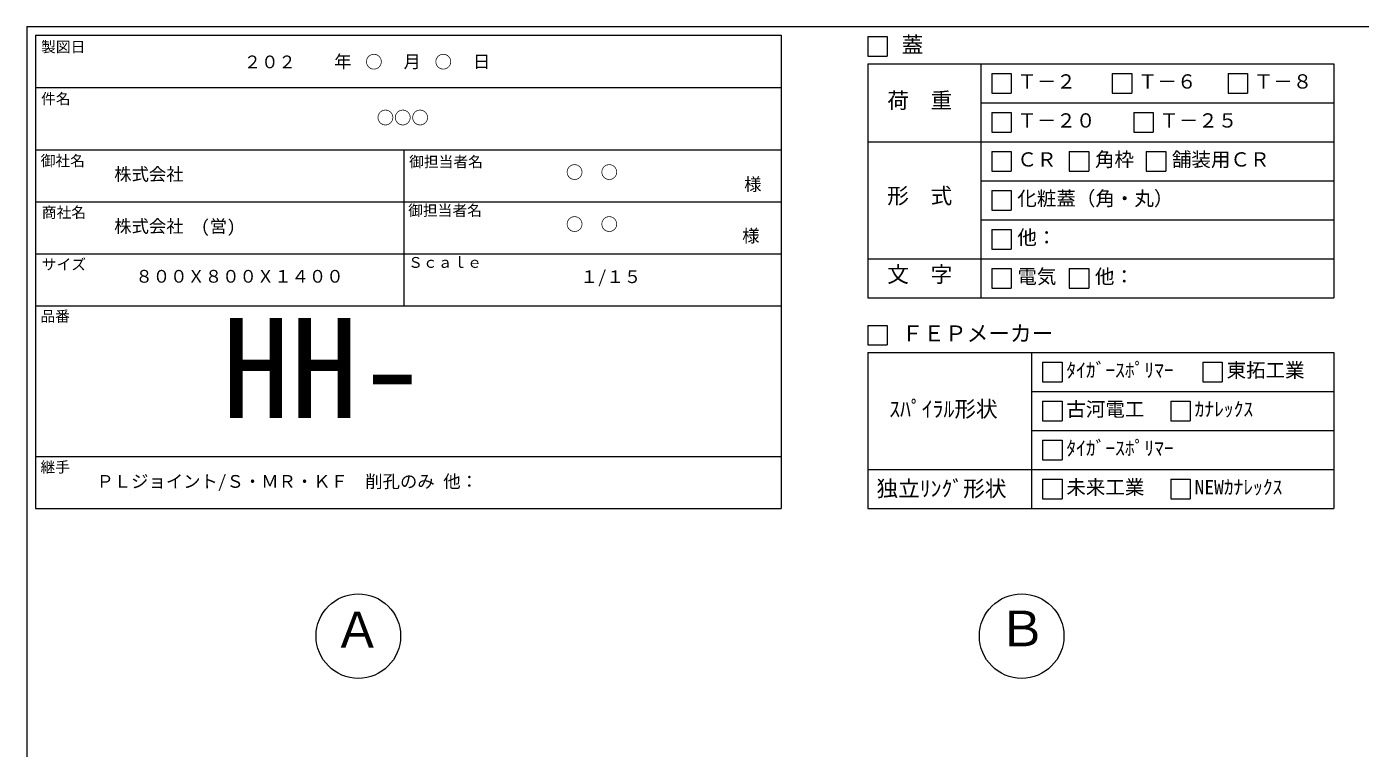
# Model space of a CAD drawing. Units: millimetres, scale not verified. Extents: x -4890 to 18490, y -2299 to 2299.
# Drawn here: x -1230 to 1846, y 633 to 2299 of the extents above; entities that cross this region are included whole.
import ezdxf
from ezdxf.enums import TextEntityAlignment as Align

# ---------------------------------------------------------------- set-up
doc = ezdxf.new("R2010")
doc.units = ezdxf.units.MM
doc.header["$LTSCALE"] = 10
for name, color, linetype, lineweight in [('0-2_waku', 7, 'Continuous', 18), ('0-3_gaikei', 7, 'Continuous', 18), ('0-E_文字１', 7, 'Continuous', 18), ('1-5_文字２', 7, 'Continuous', 5)]:
    doc.layers.add(name, color=color, linetype=linetype, lineweight=lineweight)
doc.styles.add('ＭＳ ゴシック', font='')
doc.styles.get('ＭＳ ゴシック').set_extended_font_data('MS Gothic')

msp = doc.modelspace()

# ---------------------------------------------------------------- linework, layer by layer
at = {"layer": '0-2_waku'}
for p, q in [((-1230, 2298.51), (-1230, -1976.49)), ((-1210, 2278.51), (-1210, 1186.51)), ((-1210, 2278.51), (510, 2278.51)), ((-1210, 2278.51), (-1210, 1186.51)), ((-1210, 2278.51), (510, 2278.51)), ((-1210, 2278.51), (-1210, 1186.51)), ((510, 2278.51), (510, 1186.51)), ((710, 2212.73), (1785, 2212.73)), ((710, 2212.73), (710, 1672.73)), ((970.67, 2212.73), (970.67, 1672.73)), ((1785, 2212.73), (1785, 1672.73)), ((-1210, 2158.51), (510, 2158.51)), ((-1210, 2158.51), (510, 2158.51)), ((-1210, 2158.51), (510, 2158.51)), ((-1210, 2158.51), (510, 2158.51)), ((970.67, 2122.73), (1785, 2122.73)), ((710, 2032.73), (1785, 2032.73)), ((-1210, 2014.51), (510, 2014.51)), ((-1210, 2014.51), (510, 2014.51)), ((-360, 2014.51), (-360, 1654.51)), ((970.67, 1942.73), (1785, 1942.73)), ((-1210, 1894.51), (510, 1894.51)), ((970.67, 1852.73), (1785, 1852.73)), ((-1210, 1774.51), (510, 1774.51)), ((710, 1762.73), (1785, 1762.73)), ((710, 1672.73), (1785, 1672.73)), ((-1210, 1654.51), (510, 1654.51)), ((710, 1546.51), (1785, 1546.51)), ((710, 1546.51), (710, 1186.51)), ((1087.82, 1546.51), (1087.82, 1186.51)), ((1785, 1546.51), (1785, 1186.51)), ((1087.82, 1456.51), (1785, 1456.51)), ((1087.82, 1366.51), (1785, 1366.51)), ((-1210, 1306.51), (510, 1306.51)), ((710, 1276.51), (1785, 1276.51)), ((-1210, 1186.51), (510, 1186.51)), ((710, 1186.51), (1785, 1186.51)), ((710, 1186.51), (1785, 1186.51))]:
    msp.add_line(p, q, dxfattribs=at)
msp.add_lwpolyline([(-1230, 2298.51), (4890, 2298.51), (4890, -1976.49)], dxfattribs=at)
at = {"layer": '0-3_gaikei'}
for centre in [(-465, 892.26), (1065, 892.26)]:
    msp.add_circle(centre, 97.5, dxfattribs=at)
at = {"layer": '0-E_文字１'}
for p, q in [((710, 2275.54), (710, 2230.54)), ((710, 2230.54), (755, 2230.54)), ((995.97, 2190.23), (1040.97, 2190.23)), ((995.97, 2190.23), (995.97, 2145.23)), ((995.97, 2190.23), (995.97, 2145.23)), ((995.97, 2190.23), (1040.97, 2190.23)), ((995.97, 2190.23), (995.97, 2145.23)), ((995.97, 2190.23), (1040.97, 2190.23)), ((1040.97, 2190.23), (1040.97, 2145.23)), ((1040.97, 2190.23), (1040.97, 2145.23)), ((1040.97, 2190.23), (1040.97, 2145.23)), ((1274.05, 2190.23), (1319.05, 2190.23)), ((1274.05, 2190.23), (1274.05, 2145.23)), ((1319.05, 2190.23), (1319.05, 2145.23)), ((1541.26, 2190.23), (1586.26, 2190.23)), ((1541.26, 2190.23), (1541.26, 2145.23)), ((1586.26, 2190.23), (1586.26, 2145.23)), ((995.97, 2145.23), (1040.97, 2145.23)), ((995.97, 2145.23), (1040.97, 2145.23)), ((995.97, 2145.23), (1040.97, 2145.23)), ((1274.05, 2145.23), (1319.05, 2145.23)), ((1541.26, 2145.23), (1586.26, 2145.23)), ((995.97, 2100.23), (1040.97, 2100.23)), ((995.97, 2100.23), (995.97, 2055.23)), ((1040.97, 2100.23), (1040.97, 2055.23)), ((1323.45, 2100.23), (1368.45, 2100.23)), ((1323.45, 2100.23), (1323.45, 2055.23)), ((1368.45, 2100.23), (1368.45, 2055.23)), ((995.97, 2055.23), (1040.97, 2055.23)), ((1323.45, 2055.23), (1368.45, 2055.23)), ((995.97, 2010.23), (1040.97, 2010.23)), ((995.97, 2010.23), (995.97, 1965.23)), ((995.97, 2010.23), (995.97, 1965.23)), ((1040.97, 2010.23), (1040.97, 1965.23)), ((1040.97, 2010.23), (1040.97, 1965.23)), ((1174.96, 2010.23), (1219.96, 2010.23)), ((1174.96, 2010.23), (1174.96, 1965.23)), ((1219.96, 2010.23), (1219.96, 1965.23)), ((1352.47, 2010.23), (1397.47, 2010.23)), ((1352.47, 2010.23), (1352.47, 1965.23)), ((1397.47, 2010.23), (1397.47, 1965.23)), ((995.97, 1965.23), (1040.97, 1965.23)), ((995.97, 1965.23), (1040.97, 1965.23)), ((1174.96, 1965.23), (1219.96, 1965.23)), ((1352.47, 1965.23), (1397.47, 1965.23)), ((995.97, 1920.23), (995.97, 1875.23)), ((1040.97, 1920.23), (1040.97, 1875.23)), ((995.97, 1875.23), (1040.97, 1875.23)), ((995.97, 1830.23), (1040.97, 1830.23)), ((995.97, 1830.23), (995.97, 1785.23)), ((995.97, 1830.23), (995.97, 1785.23)), ((1040.97, 1830.23), (1040.97, 1785.23)), ((1040.97, 1830.23), (1040.97, 1785.23)), ((995.97, 1785.23), (1040.97, 1785.23)), ((995.97, 1785.23), (1040.97, 1785.23)), ((995.97, 1740.23), (995.97, 1695.23)), ((1174.96, 1740.23), (1174.96, 1695.23)), ((995.97, 1695.23), (1040.97, 1695.23)), ((1174.96, 1695.23), (1219.96, 1695.23)), ((710, 1609.32), (710, 1564.32)), ((710, 1564.32), (755, 1564.32)), ((1113.12, 1524.01), (1113.12, 1479.01)), ((1482.7, 1524.01), (1527.7, 1524.01)), ((1482.7, 1524.01), (1482.7, 1479.01)), ((1482.7, 1524.01), (1527.7, 1524.01)), ((1482.7, 1524.01), (1482.7, 1479.01)), ((1482.7, 1524.01), (1527.7, 1524.01)), ((1482.7, 1524.01), (1482.7, 1479.01)), ((1527.7, 1524.01), (1527.7, 1479.01)), ((1527.7, 1524.01), (1527.7, 1479.01)), ((1527.7, 1524.01), (1527.7, 1479.01)), ((1113.12, 1479.01), (1158.12, 1479.01)), ((1482.7, 1479.01), (1527.7, 1479.01)), ((1482.7, 1479.01), (1527.7, 1479.01)), ((1482.7, 1479.01), (1527.7, 1479.01)), ((1113.12, 1434.01), (1158.12, 1434.01)), ((1113.12, 1434.01), (1113.12, 1389.01)), ((1158.12, 1434.01), (1158.12, 1389.01)), ((1409.02, 1434.01), (1409.02, 1389.01)), ((1113.12, 1389.01), (1158.12, 1389.01)), ((1409.02, 1389.01), (1454.02, 1389.01)), ((1113.12, 1344.01), (1113.12, 1299.01)), ((1113.12, 1299.01), (1158.12, 1299.01)), ((1113.12, 1254.01), (1158.12, 1254.01)), ((1113.12, 1254.01), (1113.12, 1209.01)), ((1158.12, 1254.01), (1158.12, 1209.01)), ((1409.02, 1254.01), (1454.02, 1254.01)), ((1409.02, 1254.01), (1409.02, 1209.01)), ((1454.02, 1254.01), (1454.02, 1209.01)), ((1113.12, 1209.01), (1158.12, 1209.01)), ((1409.02, 1209.01), (1454.02, 1209.01))]:
    msp.add_line(p, q, dxfattribs=at)
for points in [[(710, 2275.54), (755, 2275.54), (755, 2230.54)], [(710, 2275.54), (755, 2275.54), (755, 2230.54)], [(995.97, 2010.23), (1040.97, 2010.23), (1040.97, 1965.23)], [(995.97, 2010.23), (995.97, 1965.23), (1040.97, 1965.23)], [(995.97, 1920.23), (1040.97, 1920.23), (1040.97, 1875.23)], [(995.97, 1830.23), (1040.97, 1830.23), (1040.97, 1785.23)], [(995.97, 1830.23), (995.97, 1785.23), (1040.97, 1785.23)], [(995.97, 1740.23), (1040.97, 1740.23), (1040.97, 1695.23)], [(1174.96, 1740.23), (1219.96, 1740.23), (1219.96, 1695.23)], [(710, 1609.32), (755, 1609.32), (755, 1564.32)], [(1113.12, 1524.01), (1158.12, 1524.01), (1158.12, 1479.01)], [(1409.02, 1434.01), (1454.02, 1434.01), (1454.02, 1389.01)], [(1113.12, 1344.01), (1158.12, 1344.01), (1158.12, 1299.01)]]:
    msp.add_lwpolyline(points, dxfattribs=at)

# ---------------------------------------------------------------- texts
at = {"layer": '0-E_文字１', "style": 'ＭＳ ゴシック'}
for s, height, p in [('蓋', 36.66, (788.09, 2227.63)), ('製図日', 24.93, (-1196.73, 2232.06)), ('\u3000\u3000年\u3000\u3000\u3000月\u3000\u3000\u3000日', 29.33, (-600.69, 2194.45)), ('Ｔ－２', 32.99, (1055.11, 2145.72)), ('Ｔ－６', 32.99, (1333.19, 2145.72)), ('Ｔ－８', 32.99, (1600.4, 2145.72)), ('件名', 24.93, (-1196.73, 2112.06)), ('荷\u3000重', 36.66, (754.96, 2098.93)), ('Ｔ－２０', 32.99, (1055.11, 2055.72)), ('Ｔ－２５', 32.99, (1382.59, 2055.72)), ('御社名', 24.93, (-1197.7, 1969.05)), ('御担当者名', 24.93, (-347.79, 1966.84)), ('御担当者名', 24.93, (-347.79, 1966.84)), ('ＣＲ', 32.99, (1055.11, 1965.72)), ('角枠', 32.99, (1234.11, 1965.72)), ('舗装用ＣＲ', 32.99, (1411.61, 1965.72)), ('様', 29.33, (424.95, 1911.34)), ('形\u3000式', 36.66, (754.96, 1878.97)), ('化粧蓋（角・丸）', 32.99, (1055.11, 1875.72)), ('商社名', 24.93, (-1195.1, 1850.01)), ('御担当者名', 24.93, (-350.01, 1854.54)), ('様', 29.33, (420.46, 1792.42)), ('他：', 32.99, (1055.11, 1785.72)), ('サイズ', 24.93, (-1195.1, 1730.01)), ('Ｓｃａｌｅ', 24.93, (-350.01, 1734.54)), ('８００Ｘ８００Ｘ１４００', 29.33, (-979.05, 1698.97)), ('１/１５', 29.33, (47.55, 1698.02)), ('文\u3000字', 36.66, (754.96, 1697.48)), ('電気', 32.99, (1055.11, 1695.72)), ('他：', 32.99, (1234.11, 1695.72)), ('品番', 24.93, (-1198.1, 1610.37)), ('HH-', 230.9, (-779.27, 1326.34)), ('ＦＥＰメーカー', 36.66, (788.09, 1561.4)), ('ﾀｲｶﾞｰｽﾎﾟﾘﾏｰ', 32.99, (1168.09, 1479.49)), ('東拓工業', 32.99, (1537.67, 1479.49)), ('ｽﾊﾟｲﾗﾙ形状', 36.66, (759.62, 1386.85)), ('古河電工', 32.99, (1168.09, 1389.49)), ('ｶﾅﾚｯｸｽ', 32.99, (1463.99, 1389.49)), ('ﾀｲｶﾞｰｽﾎﾟﾘﾏｰ', 32.99, (1168.09, 1299.49)), ('継手', 24.93, (-1198.1, 1262.37)), ('ＰＬジョイント/Ｓ・ＭＲ・ＫＦ\u3000削孔のみ 他：', 29.33, (-1069.01, 1225.71)), ('独立ﾘﾝｸﾞ形状', 36.66, (730.09, 1203.37)), ('未来工業', 32.99, (1168.09, 1209.49)), ('NEWｶﾅﾚｯｸｽ', 32.99, (1463.99, 1209.49)), ('Ａ', 82.48, (-523.17, 841.12)), ('Ｂ', 82.48, (1009.93, 843.83))]:
    msp.add_text(s, height=height, dxfattribs=at).set_placement(p, align=Align.BOTTOM_LEFT)
at = {"layer": '1-5_文字２', "style": 'ＭＳ ゴシック'}
for s, p in [('\u3000\u3000２０２\u3000\u3000\u3000\u3000○\u3000\u3000\u3000○', (-809.17, 2193.67)), ('○○○', (-422.49, 2064.85)), ('株式会社', (-1028, 1934.59)), ('○\u3000○', (13.78, 1938.97)), ('株式会社\u3000(営)', (-1028, 1814.59)), ('○\u3000○', (13.78, 1818.97))]:
    msp.add_text(s, height=29.33, dxfattribs=at).set_placement(p, align=Align.BOTTOM_LEFT)

doc.saveas('drawing.dxf')
